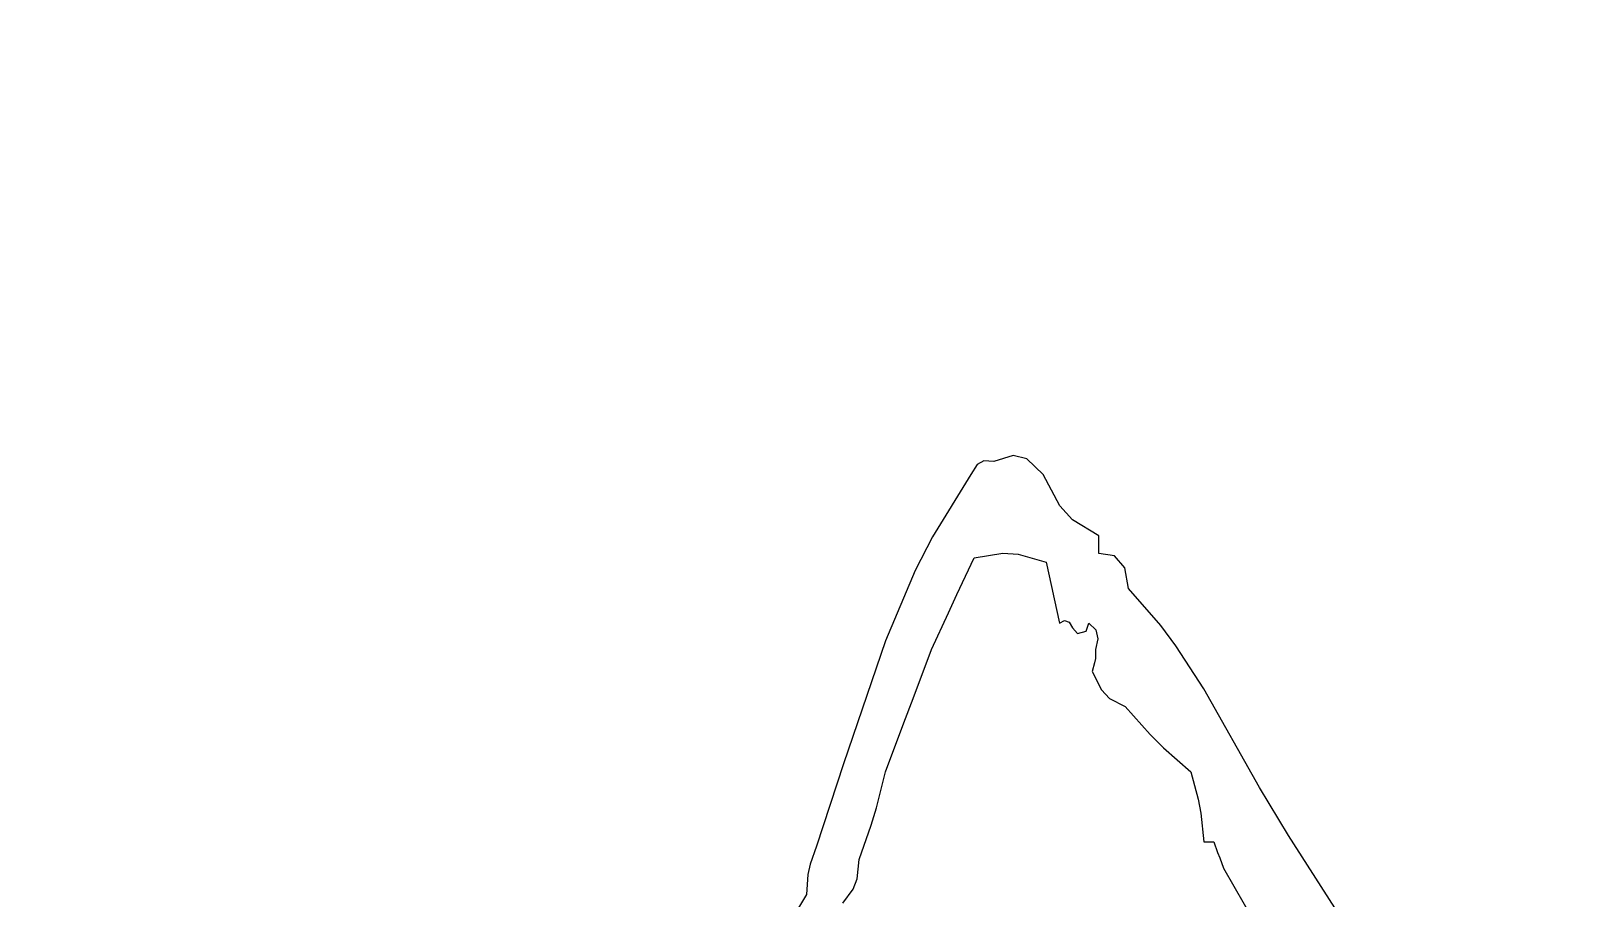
# Model space of a CAD drawing. Header units: millimetres. Extents: x 684742 to 685648, y 2544795 to 2545581.
# Drawn here: x 685617.531 to 685620.914, y 2544882.687 to 2544884.566 of the extents above; entities that cross this region are included whole.
import ezdxf

# ---------------------------------------------------------------- set-up
doc = ezdxf.new("R2010")
doc.units = ezdxf.units.MM
doc.layers.add('_0', color=7, linetype='Continuous')
doc.layers.add('JT-道路红线', color=7, linetype='Continuous', lineweight=5)

# ---------------------------------------------------------------- blocks, each defined once
blk = doc.blocks.new('dianziq11')
for p, q in [((1207453, -130168), (1207408, -130238)), ((1207498, -130143), (1207453, -130168)), ((1207567, -130147), (1207498, -130143)), ((1207701, -130105), (1207567, -130147)), ((1207794, -130130), (1207701, -130105)), ((1207906, -130238), (1207794, -130130)), ((1207408, -130238), (1207144, -130666)), ((1208022, -130453), (1207906, -130238)), ((1208109, -130548), (1208022, -130453)), ((1208290, -130659), (1208109, -130548)), ((1207144, -130666), (1207024, -130898)), ((1208290, -130707), (1208290, -130659)), ((1208290, -130731), (1208290, -130707)), ((1208290, -130780), (1208290, -130731)), ((1207313, -131063), (1207431, -130810)), ((1207431, -130810), (1207629, -130779)), ((1207629, -130779), (1207734, -130785)), ((1207734, -130785), (1207928, -130840)), ((1207928, -130840), (1207965, -131008)), ((1208398, -130796), (1208290, -130780)), ((1208469, -130879), (1208398, -130796)), ((1207024, -130898), (1206821, -131382)), ((1208494, -131021), (1208469, -130879)), ((1207255, -131189), (1207313, -131063)), ((1207965, -131008), (1207983, -131093)), ((1208716, -131277), (1208494, -131021)), ((1207983, -131093), (1208019, -131261)), ((1207137, -131442), (1207255, -131189)), ((1208019, -131261), (1208053, -131243)), ((1208053, -131243), (1208085, -131253)), ((1208085, -131253), (1208109, -131292)), ((1208202, -131316), (1208222, -131261)), ((1208222, -131261), (1208268, -131307)), ((1208821, -131417), (1208716, -131277)), ((1206821, -131382), (1206627, -131946)), ((1208109, -131292), (1208144, -131332)), ((1208144, -131332), (1208202, -131316)), ((1208283, -131369), (1208267, -131442)), ((1208268, -131307), (1208283, -131369)), ((1207011, -131779), (1207137, -131442)), ((1208267, -131442), (1208266, -131504)), ((1209013, -131713), (1208821, -131417)), ((1208261, -131535), (1208245, -131593)), ((1208245, -131593), (1208309, -131721)), ((1208266, -131504), (1208261, -131535)), ((1209396, -132392), (1209013, -131713)), ((1206947, -131948), (1207011, -131779)), ((1208309, -131721), (1208363, -131779)), ((1208363, -131779), (1208471, -131834)), ((1208471, -131834), (1208644, -132028)), ((1206627, -131946), (1206532, -132229)), ((1206821, -132285), (1206947, -131948)), ((1208644, -132028), (1208735, -132119)), ((1208735, -132119), (1208923, -132285)), ((1206532, -132229), (1206346, -132797)), ((1206760, -132532), (1206821, -132285)), ((1208923, -132285), (1208974, -132472)), ((1209595, -132724), (1209396, -132392)), ((1206723, -132653), (1206760, -132532)), ((1208974, -132472), (1208992, -132570)), ((1208992, -132570), (1209013, -132767)), ((1206640, -132888), (1206723, -132653)), ((1209013, -132767), (1209041, -132767)), ((1209041, -132767), (1209054, -132767)), ((1209054, -132767), (1209081, -132767)), ((1209081, -132767), (1209108, -132839)), ((1210008, -133369), (1209595, -132724)), ((1206346, -132797), (1206301, -132921)), ((1206625, -133021), (1206640, -132888)), ((1209108, -132839), (1209122, -132876)), ((1209122, -132876), (1209149, -132948)), ((1206287, -132992), (1206278, -133129)), ((1206301, -132921), (1206287, -132992)), ((1209149, -132948), (1209362, -133321)), ((1206527, -133189), (1206598, -133093)), ((1206598, -133093), (1206625, -133021)), ((1206278, -133129), (1206208, -133245))]:
    blk.add_line(p, q)
blk = doc.blocks.new('图框')
at = {"layer": '_0', "xscale": 0.0943866713860022, "yscale": 0.0943866713860022, "zscale": 0.0943866713860022}
blk.add_blockref('dianziq11', (1139.9, -75267), dxfattribs=at)

msp = doc.modelspace()

# ---------------------------------------------------------------- linework, layer by layer
at = {"layer": 'JT-道路红线'}
msp.add_lwpolyline([(685561.564, 2544836.62, -0.000012), (685525.5533, 2544830.2773, -0.000109), (685523.0872, 2544829.8441, -0.000152), (685520.6222, 2544829.4124, -0.000196), (685518.1581, 2544828.9826, -0.000239), (685515.6949, 2544828.5552, -0.000283), (685513.2325, 2544828.1305, -0.000326), (685510.7709, 2544827.7091, -0.00037), (685508.3099, 2544827.2913, -0.000392), (685505.9728, 2544826.8982, -0.000392), (685503.8406, 2544826.543, -0.000392), (685501.8673, 2544826.2175, -0.000392), (685500.022, 2544825.9161, -0.000392), (685498.2826, 2544825.6347, -0.000392), (685496.6327, 2544825.3705, -0.000392), (685495.0599, 2544825.1212, -0.000392), (685493.5541, 2544824.8849, -0.000392), (685492.1076, 2544824.6602, -0.000392), (685490.7138, 2544824.4459, -0.000392), (685489.3674, 2544824.2411, -0.000392), (685488.0637, 2544824.0449, -0.000392), (685486.7991, 2544823.8566, -0.000196), (685486.1803, 2544823.7652, -0.019313), (685425.3147, 2544817.1888, -0.000217)], format="xyb", dxfattribs=at)

# ---------------------------------------------------------------- block references
at = {"xscale": 0.003333333, "yscale": 0.003333333, "zscale": 0.003333333}
msp.add_blockref('图框', (685235.8899, 2545175.4712), dxfattribs=at)

doc.saveas('drawing.dxf')
